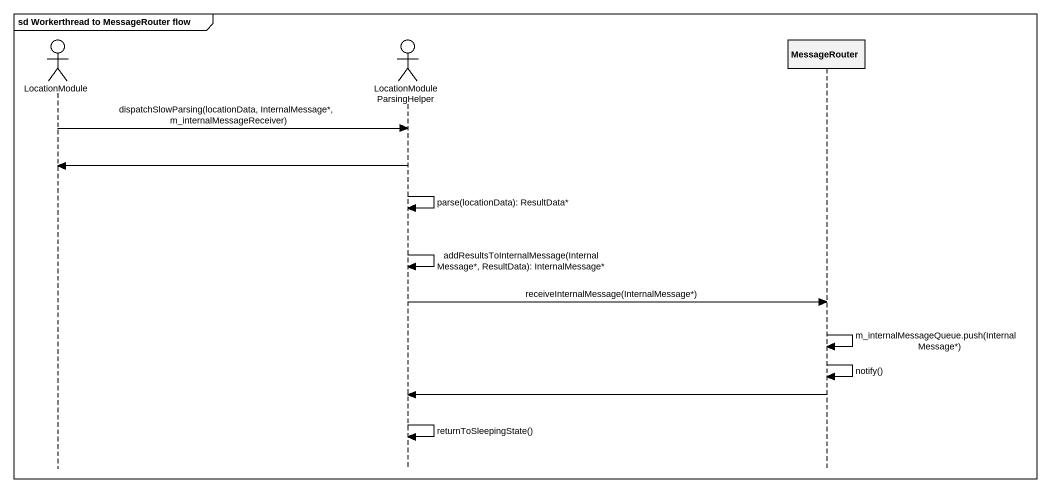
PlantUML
@startuml
mainframe sd Workerthread to MessageRouter flow
hide footbox
actor LocationModule
actor LocationModuleParsingHelper
participant MessageRouter

LocationModule -> LocationModuleParsingHelper : dispatchSlowParsing(locationData, InternalMessage*, m_internalMessageReceiver)
LocationModuleParsingHelper -> LocationModule
LocationModuleParsingHelper -> LocationModuleParsingHelper : parse(locationData): ResultData*
LocationModuleParsingHelper -> LocationModuleParsingHelper : addResultsToInternalMessage(InternalMessage*, ResultData): InternalMessage*
LocationModuleParsingHelper -> MessageRouter : receiveInternalMessage(InternalMessage*)
MessageRouter -> MessageRouter : m_internalMessageQueue.push(InternalMessage*)
MessageRouter -> MessageRouter : notify()
MessageRouter -> LocationModuleParsingHelper
LocationModuleParsingHelper -> LocationModuleParsingHelper : returnToSleepingState()
@enduml
